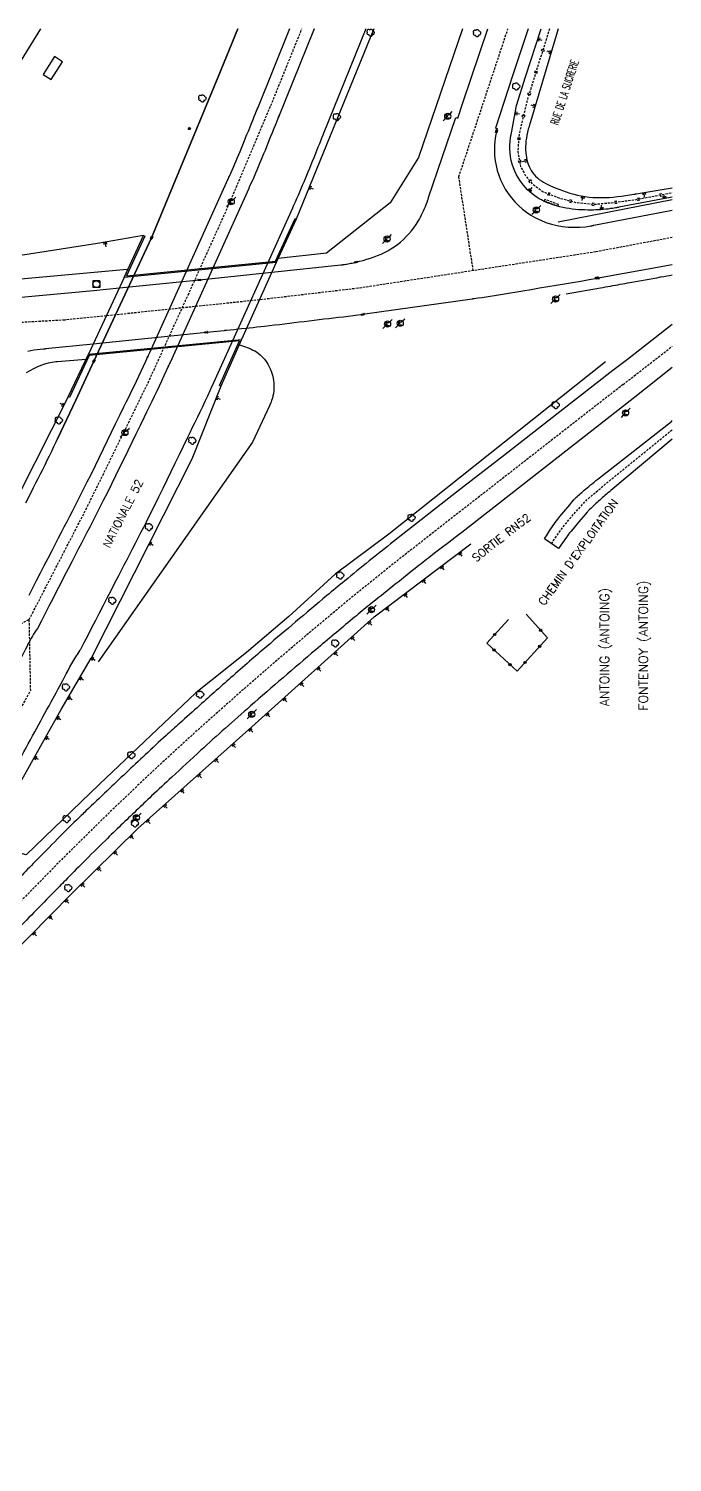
# Model space of a CAD drawing. Header units: millimetres. Extents: x 84999 to 86000, y 139000 to 140000.
# Drawn here: x 85859.3 to 86000, y 139686.5 to 140000 of the extents above; entities that cross this region are included whole.
import ezdxf
from ezdxf.enums import TextEntityAlignment as Align

# ---------------------------------------------------------------- set-up
doc = ezdxf.new("R2010")
doc.units = ezdxf.units.MM
doc.linetypes.add('DASHED', pattern=[0.75, 0.5, -0.25])
doc.layers.get('0').update_dxf_attribs({"linetype": 'CONTINUOUS'})
for name, color, linetype in [('W0001', 6, 'DASHED'), ('W0008', 7, 'CONTINUOUS'), ('W0100', 7, 'CONTINUOUS'), ('W0112', 1, 'DASHED'), ('W0120', 7, 'CONTINUOUS'), ('W0211', 2, 'CONTINUOUS'), ('W0220', 5, 'DASHED'), ('W0300', 7, 'CONTINUOUS'), ('W0322', 7, 'CONTINUOUS'), ('W0400', 7, 'CONTINUOUS'), ('W0420', 7, 'CONTINUOUS'), ('W0471', 7, 'CONTINUOUS'), ('W0851', 7, 'CONTINUOUS'), ('W0980', 7, 'CONTINUOUS'), ('W0989', 7, 'CONTINUOUS')]:
    doc.layers.add(name, color=color, linetype=linetype)
doc.styles.get("Standard").update_dxf_attribs({"font": 'romans.shx', "width": 0.85})

# ---------------------------------------------------------------- blocks, each defined once
blk = doc.blocks.new('t322o')
at = {"color": 0, "linetype": 'Continuous'}
for radius in [0.25, 0.15]:
    blk.add_circle((0, 0), radius, dxfattribs=at)
blk = doc.blocks.new('T471')
for p, q in [((-0.333334, 0.333334), (-0.333334, -0.333334)), ((-0.333334, 0.333334), (0.333334, 0.333334)), ((-0.333334, 0), (0, 0)), ((0.500001, 0.500001), (1.000002, 1.000002)), ((-0.500001, -0.500001), (-1.000002, -1.000002)), ((-0.333334, -0.333334), (0.333334, -0.333334))]:
    blk.add_line(p, q)
blk.add_ellipse((0, 0), major_axis=(0.471405, 0.471405), ratio=1, start_param=5.4977871438, end_param=11.780972451)
blk = doc.blocks.new('T300')
for p, q in [((-0.8, 0.51), (-0.86, 0.34)), ((-0.86, 0.34), (-0.86, 0.17)), ((-0.86, 0.17), (-0.74, 0.06)), ((-0.69, 0.63), (-0.8, 0.51)), ((-0.8, -0.06), (-0.74, 0.06)), ((-0.74, 0.06), (-0.69, 0.11)), ((-0.57, 0.69), (-0.69, 0.63)), ((-0.46, 0.69), (-0.57, 0.69)), ((-0.29, 0.63), (-0.46, 0.69)), ((-0.29, 0.63), (-0.17, 0.74)), ((-0.23, 0.57), (-0.29, 0.63)), ((-0.17, 0.74), (-0.06, 0.8)), ((-0.06, 0.8), (0.06, 0.8)), ((0.06, 0.8), (0.23, 0.74)), ((0.23, 0.74), (0.34, 0.63)), ((0.34, 0.63), (0.4, 0.51)), ((0.46, 0.46), (0.34, 0.46)), ((0.4, 0.51), (0.4, 0.46)), ((0.57, 0.4), (0.46, 0.46)), ((0.57, 0.4), (0.69, 0.29)), ((0.69, 0.29), (0.74, 0.17)), ((0.74, 0.06), (0.69, -0.17)), ((0.74, 0.17), (0.74, 0.06)), ((-0.8, -0.17), (-0.8, -0.06)), ((-0.8, -0.23), (-0.8, -0.17)), ((-0.74, -0.34), (-0.8, -0.23)), ((-0.69, -0.4), (-0.74, -0.34)), ((-0.51, -0.46), (-0.69, -0.4)), ((-0.4, -0.46), (-0.51, -0.46)), ((-0.4, -0.46), (-0.34, -0.46)), ((-0.34, -0.46), (-0.34, -0.4)), ((-0.34, -0.51), (-0.34, -0.46)), ((-0.29, -0.63), (-0.34, -0.51)), ((-0.17, -0.74), (-0.29, -0.63)), ((-0.06, -0.8), (-0.17, -0.74)), ((0.06, -0.8), (-0.06, -0.8)), ((0.17, -0.74), (0.06, -0.8)), ((0.23, -0.69), (0.17, -0.74)), ((0.29, -0.46), (0.23, -0.46)), ((0.29, -0.63), (0.23, -0.69)), ((0.46, -0.4), (0.29, -0.46)), ((0.34, -0.51), (0.29, -0.63)), ((0.34, -0.51), (0.34, -0.46)), ((0.57, -0.34), (0.46, -0.4)), ((0.63, -0.29), (0.57, -0.34)), ((0.69, -0.17), (0.63, -0.29))]:
    blk.add_line(p, q)
blk = doc.blocks.new('T400')
for p, q in [((-0.15, 0.3), (0.15, 0.3)), ((-0.15, -0.25), (-0.15, 0.3)), ((-0.15, 0.15), (0.15, 0.15)), ((-0.15, 0), (0.15, 0)), ((0.15, 0.3), (0.15, -0.25)), ((-0.15, -0.15), (0.15, -0.15)), ((-0.15, -0.25), (-0.15, -0.3)), ((-0.15, -0.3), (0.15, -0.3)), ((0.15, -0.3), (0.15, -0.25))]:
    blk.add_line(p, q)
blk = doc.blocks.new('t211o')
at = {"color": 0, "linetype": 'Continuous'}
for p, q in [((-0.29, 0.5), (-0.29, 0)), ((0, 1), (0, 0)), ((0.29, 0.5), (0.29, 0))]:
    blk.add_line(p, q, dxfattribs=at)
blk = doc.blocks.new('T851')
for p, q in [((-0.25, -0.15), (0, 0.32)), ((0, 0.32), (0.25, -0.15)), ((-0.25, -0.15), (0.25, -0.15))]:
    blk.add_line(p, q)
for major_axis in [(-0.106, 0.106), (-0.0354, 0.0354), (-0.0236, 0.0236)]:
    blk.add_ellipse((0, 0), major_axis=major_axis, ratio=1, start_param=3.926991, end_param=10.210176)
blk = doc.blocks.new('T420')
for p, q in [((0.75, 0.75), (-0.75, 0.75)), ((-0.75, 0.75), (-0.75, -0.75)), ((0.75, 0.75), (0.75, -0.75)), ((0.75, -0.75), (-0.75, -0.75))]:
    blk.add_line(p, q)
blk.add_ellipse((0, 0), major_axis=(-0.53, 0.53), ratio=1, start_param=3.926991, end_param=10.210176)
blk = doc.blocks.new('t220o')
at = {"color": 0, "linetype": 'Continuous'}
for p, q in [((-0.25, 0.25), (0.25, 0.25)), ((-0.25, -0.25), (0.25, -0.25))]:
    blk.add_line(p, q, dxfattribs=at)

msp = doc.modelspace()

# ---------------------------------------------------------------- linework, layer by layer
at = {"layer": 'W0001'}
for points in [[(85859.45, 139870.81), (85872.2, 139895.58), (85885.41, 139922.55), (85894.16, 139941.75), (85903.54, 139962.52), (85912.26, 139983.2), (85919.05, 140000)], [(85956.49, 139947.09), (85953.34, 139967.61), (85964.08, 140000)], [(86000, 139954.34), (85983.27, 139951.19), (85931.3, 139943.22), (85909.75, 139940.69)], [(85909.75, 139940.69), (85876.29, 139937.2)], [(85876.29, 139937.2), (85867.19, 139936.28), (85800.45, 139932.56), (85782.87, 139931.64), (85754.55, 139931.58), (85726.14, 139932.33), (85710.38, 139933.16), (85682.66, 139935.14), (85661.75, 139937.06)]]:
    msp.add_lwpolyline(points, dxfattribs=at)
at = {"layer": 'W0001', "flags": 128}
for points in [[(85989.25, 139922.19), (86000, 139930.57)], [(85989.25, 139922.19), (85950.15, 139891.7), (85939.41, 139883.29), (85929.85, 139875.59), (85919.86, 139867.22), (85912.32, 139860.79), (85904.64, 139854.09), (85895.88, 139846.28), (85886.92, 139838.05), (85877.39, 139829.02), (85866.29, 139818.09), (85855.97, 139807.54), (85845.77, 139797.1), (85836.82, 139787.5), (85828.62, 139777.94), (85818.52, 139766.04), (85806.03, 139758.29), (85810, 139770.87), (85817.46, 139782.91), (85824.67, 139794.53), (85834.75, 139811.26), (85843.38, 139825.99), (85853.63, 139844.14), (85859.76, 139855.3), (85859.45, 139870.81), (85847, 139864.02), (85841.72, 139854.57), (85830.43, 139834.41), (85819.39, 139815.44), (85803.94, 139790.42), (85794.82, 139776.06), (85785, 139761.09), (85773.34, 139753.15), (85773.68, 139766.25), (85779.59, 139778.37), (85794.88, 139811.34), (85806.61, 139836.81), (85817.13, 139860.05), (85825.4, 139877.89), (85827.64, 139882.88)], [(85973.57, 139887.35), (85975.6, 139890.35), (85978.15, 139893.51), (85981.49, 139897.13), (85985.76, 139900.74), (85989.24, 139903.55), (85993.26, 139906.82), (86000, 139912.33)]]:
    msp.add_lwpolyline(points, dxfattribs=at)
at = {"layer": 'W0008'}
for points in [[(85861.91, 140000), (85839.62, 139963.95)], [(85916.36, 140000), (85909.3, 139982.55), (85909.36, 139982.69), (85909.3, 139982.55), (85909.31, 139982.59), (85909.29, 139982.53), (85909.27, 139982.48), (85909.25, 139982.44), (85909.23, 139982.38), (85909.2, 139982.33), (85909.18, 139982.27), (85909.15, 139982.19), (85908.83, 139981.39), (85908.55, 139980.7), (85908.29, 139980.05), (85907.88, 139979.02), (85907.57, 139978.25), (85907.27, 139977.52), (85906.96, 139976.75), (85906.67, 139976.03), (85906.35, 139975.25), (85906.05, 139974.53), (85905.76, 139973.8), (85905.47, 139973.09), (85905.19, 139972.42), (85904.89, 139971.72), (85904.59, 139971.03), (85904.3, 139970.34), (85904.02, 139969.67), (85903.72, 139969), (85903.72, 139969), (85903.42, 139968.31), (85903.05, 139967.5), (85903.09, 139967.59), (85903.09, 139967.58), (85903.06, 139967.52), (85903.01, 139967.41), (85902.95, 139967.25), (85902.91, 139967.2), (85902.89, 139967.14), (85902.87, 139967.09), (85902.84, 139967.03), (85902.84, 139967.03), (85902.86, 139967.08), (85885.7, 139929.08), (85885.59, 139928.83), (85885.52, 139928.67), (85885.52, 139928.69), (85885.5, 139928.66), (85885.38, 139928.38), (85885.38, 139928.38), (85885.42, 139928.47), (85885.26, 139928.11), (85885.23, 139928.05), (85885.31, 139928.23), (85884.86, 139927.23), (85884.36, 139926.16), (85883.85, 139925.06), (85883.33, 139923.97), (85882.8, 139922.86), (85882.27, 139921.75), (85881.73, 139920.64), (85881.19, 139919.52), (85880.58, 139918.28), (85880.06, 139917.22), (85879.17, 139915.38), (85878.25, 139913.48), (85877.37, 139911.66), (85876.49, 139909.84), (85875.6, 139908.02), (85874.72, 139906.22), (85873.84, 139904.41), (85872.95, 139902.61), (85872.06, 139900.83), (85871.17, 139899.05), (85870.59, 139897.91), (85870.01, 139896.77), (85869.42, 139895.61), (85868.82, 139894.45), (85868.23, 139893.31), (85867.63, 139892.14), (85867.03, 139890.98), (85866.42, 139889.81), (85865.8, 139888.61), (85865.2, 139887.44), (85864.35, 139885.83), (85863.51, 139884.17), (85862.66, 139882.53), (85861.82, 139880.91), (85860.98, 139879.28), (85860.14, 139877.64), (85859.32, 139876.03)], [(85921.74, 140000), (85913.92, 139980.67), (85913.98, 139980.81), (85913.91, 139980.67), (85913.94, 139980.72), (85913.91, 139980.66), (85913.89, 139980.61), (85913.88, 139980.55), (85913.89, 139980.59), (85914.02, 139980.92), (85913.8, 139980.38), (85913.78, 139980.33), (85913.45, 139979.53), (85913.17, 139978.81), (85912.92, 139978.2), (85912.54, 139977.23), (85912.2, 139976.41), (85911.9, 139975.66), (85911.58, 139974.86), (85911.3, 139974.16), (85910.98, 139973.36), (85910.67, 139972.62), (85910.37, 139971.89), (85910.08, 139971.19), (85909.79, 139970.48), (85909.48, 139969.78), (85909.19, 139969.06), (85908.89, 139968.38), (85908.59, 139967.69), (85908.59, 139967.69), (85908.28, 139966.98), (85907.98, 139966.3), (85907.61, 139965.47), (85907.66, 139965.56), (85907.62, 139965.52), (85907.61, 139965.47), (85907.54, 139965.31), (85907.45, 139965.12), (85907.48, 139965.19), (85907.46, 139965.14), (85907.44, 139965.08), (85907.44, 139965.08), (85907.41, 139965.03), (85907.43, 139965.08), (85890.24, 139927.02), (85890.12, 139926.77), (85890.05, 139926.61), (85890.06, 139926.62), (85890.04, 139926.56), (85890.04, 139926.56), (85889.91, 139926.3), (85889.95, 139926.39), (85889.84, 139926.14), (85889.82, 139926.08), (85889.9, 139926.27), (85889.39, 139925.16), (85888.88, 139924.05), (85888.36, 139922.94), (85887.84, 139921.83), (85887.3, 139920.7), (85886.76, 139919.58), (85886.22, 139918.47), (85885.67, 139917.34), (85885.1, 139916.17), (85884.55, 139915.03), (85883.66, 139913.19), (85882.73, 139911.3), (85881.86, 139909.48), (85880.98, 139907.66), (85880.09, 139905.84), (85879.2, 139904.02), (85878.31, 139902.2), (85877.42, 139900.39), (85876.52, 139898.59), (85875.62, 139896.8), (85875.04, 139895.64), (85874.45, 139894.5), (85873.86, 139893.33), (85873.26, 139892.17), (85872.66, 139891.02), (85872.05, 139889.84), (85871.46, 139888.69), (85870.84, 139887.52), (85870.23, 139886.31), (85869.62, 139885.14), (85868.79, 139883.53), (85867.94, 139881.89), (85867.09, 139880.25), (85866.26, 139878.62), (85865.43, 139877.02), (85864.58, 139875.34), (85863.76, 139873.75), (85862.91, 139872.11), (85862.09, 139870.52), (85861.24, 139868.86)], [(85905.03, 140000), (85900.73, 139989.44), (85886.19, 139954.27), (85873.55, 139927.28), (85869.61, 139918.77), (85865.6, 139910.3), (85869.61, 139918.77), (85873.55, 139927.28), (85886.19, 139954.27), (85900.73, 139989.44), (85905.03, 140000)], [(85933.03, 140000), (85923.7, 139976.92), (85923.67, 139976.88), (85923.66, 139976.81), (85923.63, 139976.77), (85923.61, 139976.7), (85923.59, 139976.66), (85923.57, 139976.61), (85923.55, 139976.55), (85923.52, 139976.5), (85923.5, 139976.45), (85923.48, 139976.39), (85923.17, 139975.62), (85922.86, 139974.84), (85922.55, 139974.06), (85922.23, 139973.3), (85921.92, 139972.52), (85921.61, 139971.73), (85921.3, 139970.97), (85920.98, 139970.19), (85920.67, 139969.42), (85920.35, 139968.64), (85920.05, 139967.91), (85919.74, 139967.17), (85919.44, 139966.44), (85919.12, 139965.7), (85918.81, 139964.97), (85918.5, 139964.23), (85918.19, 139963.5), (85917.87, 139962.77), (85917.54, 139962.03), (85917.22, 139961.31), (85917.22, 139961.31), (85917.2, 139961.25), (85917.16, 139961.2), (85917.14, 139961.14), (85917.12, 139961.09), (85917.09, 139961.03), (85917.07, 139960.98), (85917.04, 139960.92), (85917.02, 139960.88), (85916.99, 139960.81), (85916.97, 139960.77), (85899.7, 139922.55), (85899.7, 139922.55), (85899.68, 139922.48), (85899.65, 139922.42), (85899.62, 139922.36), (85899.59, 139922.3), (85899.57, 139922.23), (85899.54, 139922.17), (85899.52, 139922.11), (85899.48, 139922.05), (85899.45, 139921.98), (85899.43, 139921.94), (85898.9, 139920.78), (85898.37, 139919.62), (85897.83, 139918.47), (85897.28, 139917.33), (85896.73, 139916.17), (85896.19, 139915.03), (85895.63, 139913.89), (85895.08, 139912.75), (85894.52, 139911.61), (85893.97, 139910.47), (85893.07, 139908.62), (85892.18, 139906.78), (85891.29, 139904.94), (85890.4, 139903.09), (85889.5, 139901.27), (85888.61, 139899.42), (85887.7, 139897.58), (85886.8, 139895.75), (85885.89, 139893.92), (85884.97, 139892.09), (85884.38, 139890.91), (85883.77, 139889.73), (85883.17, 139888.56), (85882.57, 139887.39), (85881.96, 139886.2), (85881.35, 139885.03), (85880.75, 139883.86), (85880.14, 139882.69), (85879.53, 139881.52), (85878.92, 139880.34), (85878.08, 139878.72), (85877.24, 139877.09), (85876.41, 139875.47), (85875.57, 139873.84), (85874.73, 139872.22), (85873.9, 139870.59), (85873.06, 139868.97), (85872.23, 139867.33), (85871.39, 139865.7), (85870.56, 139864.08)], [(85912.48, 139946.73), (85927.53, 139948.34), (85927.59, 139948.36), (85927.63, 139948.36), (85927.69, 139948.36), (85927.74, 139948.38), (85927.79, 139948.38), (85927.84, 139948.39), (85927.89, 139948.39), (85927.95, 139948.39), (85928, 139948.41), (85928.05, 139948.41), (85928.33, 139948.44), (85928.61, 139948.48), (85928.89, 139948.53), (85929.17, 139948.58), (85929.45, 139948.62), (85929.73, 139948.69), (85930.01, 139948.75), (85930.29, 139948.81), (85930.57, 139948.88), (85930.84, 139948.94), (85930.84, 139948.94), (85931.64, 139949.14), (85932.45, 139949.34), (85933.23, 139949.58), (85934.02, 139949.81), (85934.8, 139950.08), (85935.57, 139950.38), (85936.33, 139950.69), (85937.07, 139951.03), (85937.8, 139951.41), (85938.51, 139951.83), (85939.22, 139952.28), (85939.91, 139952.8), (85940.58, 139953.33), (85941.22, 139953.91), (85941.84, 139954.52), (85942.42, 139955.14), (85942.98, 139955.81), (85943.5, 139956.48), (85943.99, 139957.2), (85944.45, 139957.92), (85944.72, 139958.36), (85944.96, 139958.81), (85945.2, 139959.27), (85945.42, 139959.72), (85945.64, 139960.17), (85945.84, 139960.64), (85946.04, 139961.11), (85946.23, 139961.58), (85946.41, 139962.06), (85946.58, 139962.55), (85946.59, 139962.59), (85946.61, 139962.64), (85946.62, 139962.69), (85946.64, 139962.75), (85946.66, 139962.8), (85946.68, 139962.84), (85946.7, 139962.89), (85946.71, 139962.94), (85946.73, 139963), (85946.74, 139963.05), (85946.74, 139963.05), (85952.66, 139980.55), (85953.12, 139980.41), (85954.32, 139984), (85959.65, 140000)], [(85968.5, 140000), (85965.1, 139989.72), (85961.35, 139978.27), (85961.71, 139978.14), (85961.63, 139977.81), (85961.63, 139977.81), (85961.62, 139977.8), (85961.62, 139977.77), (85961.62, 139977.73), (85961.61, 139977.7), (85961.6, 139977.69), (85961.59, 139977.66), (85961.59, 139977.62), (85961.58, 139977.61), (85961.58, 139977.58), (85961.57, 139977.55), (85961.35, 139976.5), (85961.21, 139975.44), (85961.13, 139974.36), (85961.12, 139973.28), (85961.17, 139972.2), (85961.3, 139971.11), (85961.48, 139970.05), (85961.74, 139968.98), (85962.06, 139967.95), (85962.45, 139966.94), (85962.94, 139965.89), (85963.5, 139964.89), (85964.12, 139963.92), (85964.82, 139963), (85965.57, 139962.12), (85966.38, 139961.31), (85967.23, 139960.55), (85968.15, 139959.84), (85969.1, 139959.2), (85970.1, 139958.62), (85971.23, 139958.09), (85972.38, 139957.64), (85973.58, 139957.27), (85974.8, 139956.97), (85976.03, 139956.77), (85977.27, 139956.62), (85978.52, 139956.58), (85979.77, 139956.61), (85981, 139956.7), (85982.22, 139956.89), (85982.22, 139956.89), (85982.28, 139956.89), (85982.34, 139956.91), (85982.41, 139956.92), (85982.47, 139956.94), (85982.53, 139956.94), (85982.59, 139956.95), (85982.66, 139956.97), (85982.72, 139956.98), (85982.78, 139957), (85982.84, 139957), (86000, 139960.28)], [(85975.07, 139957.79), (86000, 139962.67)], [(86000, 139948.39), (85984.23, 139945.5), (85984.16, 139945.48), (85984.11, 139945.47), (85984.05, 139945.47), (85983.99, 139945.45), (85983.94, 139945.44), (85983.88, 139945.44), (85983.82, 139945.42), (85983.76, 139945.41), (85983.7, 139945.39), (85983.65, 139945.39), (85981.84, 139945.06), (85980.03, 139944.73), (85978.22, 139944.42), (85976.41, 139944.12), (85974.6, 139943.81), (85972.79, 139943.52), (85970.98, 139943.22), (85969.16, 139942.92), (85967.36, 139942.62), (85965.55, 139942.33), (85965.55, 139942.33), (85964.66, 139942.17), (85963.77, 139942.03), (85962.88, 139941.89), (85961.99, 139941.73), (85961.1, 139941.59), (85960.22, 139941.45), (85959.33, 139941.31), (85958.44, 139941.17), (85957.55, 139941.05), (85956.66, 139940.92), (85956.62, 139940.91), (85956.58, 139940.91), (85956.53, 139940.91), (85956.49, 139940.89), (85956.45, 139940.89), (85956.41, 139940.89), (85956.37, 139940.88), (85956.33, 139940.88), (85956.29, 139940.86), (85956.25, 139940.86), (85932.8, 139937.56), (85932.75, 139937.56), (85932.7, 139937.55), (85932.66, 139937.55), (85932.62, 139937.53), (85932.57, 139937.53), (85932.52, 139937.53), (85932.48, 139937.52), (85932.44, 139937.52), (85932.39, 139937.5), (85932.34, 139937.5), (85931.28, 139937.36), (85930.23, 139937.2), (85929.16, 139937.08), (85928.1, 139936.94), (85927.04, 139936.81), (85925.98, 139936.69), (85924.91, 139936.56), (85923.85, 139936.44), (85922.79, 139936.31), (85921.73, 139936.19), (85920.64, 139936.06), (85919.55, 139935.92), (85918.47, 139935.8), (85917.38, 139935.66), (85916.3, 139935.53), (85915.21, 139935.41), (85914.12, 139935.27), (85913.04, 139935.14), (85911.95, 139935.02), (85910.87, 139934.89), (85910.03, 139934.8), (85909.2, 139934.7), (85908.37, 139934.61), (85907.53, 139934.52), (85906.95, 139934.45), (85906.95, 139934.45)], [(85879.14, 139943.31), (85896.62, 139945.05), (85912.48, 139946.73)], [(85850.46, 139940.61), (85873.49, 139942.75), (85879.14, 139943.31)], [(86000, 139935.31), (85990.24, 139927.66), (85987.03, 139925.26)], [(85906.95, 139934.45), (85905.87, 139934.34), (85905.03, 139934.27), (85904.2, 139934.17), (85903.37, 139934.09), (85902.53, 139934), (85902.48, 139934), (85902.44, 139934), (85902.4, 139933.98), (85902.35, 139933.98), (85902.3, 139933.98), (85902.26, 139933.98), (85902.22, 139933.97), (85902.17, 139933.97), (85902.12, 139933.97), (85902.08, 139933.95), (85902.08, 139933.95), (85898.16, 139933.58), (85873.41, 139931.03)], [(85873.41, 139931.03), (85862.98, 139929.97), (85862.94, 139929.95), (85862.89, 139929.95), (85862.84, 139929.95), (85862.8, 139929.94), (85862.76, 139929.94), (85862.71, 139929.94), (85862.67, 139929.92), (85862.62, 139929.92), (85862.58, 139929.92), (85862.53, 139929.92), (85861.85, 139929.84), (85861.16, 139929.77), (85860.48, 139929.67), (85859.8, 139929.56), (85859.12, 139929.44)], [(86000, 139925.89), (85991.48, 139919.12)], [(85865.6, 139910.3), (85865.57, 139910.22), (85865.53, 139910.14), (85865.5, 139910.06), (85865.46, 139910), (85865.43, 139909.92), (85865.39, 139909.84), (85865.36, 139909.77), (85865.32, 139909.69), (85865.29, 139909.62), (85865.25, 139909.55), (85864.77, 139908.55), (85864.29, 139907.55), (85863.8, 139906.55), (85863.32, 139905.55), (85862.83, 139904.55), (85862.34, 139903.56), (85861.84, 139902.56), (85861.34, 139901.58), (85860.84, 139900.59), (85860.33, 139899.59), (85859.48, 139897.94), (85858.62, 139896.27)]]:
    msp.add_lwpolyline(points, dxfattribs=at)
for points in [[(85976.82, 139942.05), (85984.31, 139943.34, 0.000499), (85988.63, 139944.11, 0.001028), (85990.73, 139944.48, 0.000004), (85997.43, 139945.7, 0.000175), (85997.57, 139945.73, 0.000308), (86000, 139946.17)], [(86000, 139910.21), (85986.54, 139899, 0.00954), (85984.14, 139896.92, 0.009942), (85981.92, 139894.84, 0.022403), (85981.38, 139894.27, 0.003174), (85977.8, 139890.03, 0.017918), (85976.86, 139888.82), (85975.1, 139886.29), (85972.03, 139888.41, -0.011293), (85973.88, 139891.25, -0.020263), (85975.01, 139892.77, -0.004081), (85978.45, 139896.95, -0.031929), (85978.93, 139897.45, -0.011937), (85981, 139899.27, -0.008248), (85984.09, 139901.78), (85999.79, 139914.11), (86000, 139914.28)]]:
    msp.add_lwpolyline(points, format="xyb", dxfattribs=at)
at = {"layer": 'W0008', "flags": 128}
for points in [[(85987.03, 139925.26), (85975.44, 139916.19), (85963.38, 139906.83), (85952.86, 139898.68), (85939.09, 139887.85, 0.002676), (85933.75, 139883.6, 0.00264), (85928.39, 139879.25, 0.002383), (85924.49, 139876.02, 0.001349), (85917.65, 139870.26, 0.001019), (85911.36, 139864.91, 0.001969), (85908.11, 139862.11, 0.002266), (85904, 139858.51, 0.001263), (85896.66, 139852, 0.000974), (85892.3, 139848.09, 0.001447), (85889.37, 139845.45, 0.003652), (85884.79, 139841.21, 0.001985), (85876.45, 139833.34, 0.001137), (85871.84, 139828.93, 0.002478), (85869.74, 139826.89, 0.003076), (85865.64, 139822.82, 0.00255), (85860.74, 139817.86, 0.000618), (85857.45, 139814.48, -0.000746)], [(85991.48, 139919.12), (85953.97, 139889.83, 0.001813), (85947.2, 139884.63, 0.003608), (85943.83, 139881.98, 0.000085), (85933.84, 139874.01, 0.002087), (85933.44, 139873.68, 0.003567), (85930.11, 139870.94, 0.001464), (85922.07, 139864.17, 0.004194), (85907.8, 139851.89, 0.005393), (85896.9, 139842.14, 0.001786), (85890.61, 139836.34, 0.002527), (85886.2, 139832.21, 0.001767), (85879.49, 139825.82, 0.003439), (85876.09, 139822.5, 0.001784), (85871.17, 139817.62, 0.002275), (85867.35, 139813.76, 0.00029), (85866.02, 139812.4, -0.000044), (85857.15, 139803.34, -0.000485)], [(85861.24, 139868.86, 0.040044), (85859.17, 139865.39, -0.002804), (85854.49, 139856.55, -0.00269)], [(85856.86, 139839.28, 0.000567), (85860.65, 139846.22, 0.000601), (85864.21, 139852.77, 0.000453), (85867.12, 139858.17, -0.023039), (85870.56, 139864.08, 0.000599)], [(85828.12, 139790.2, 0.000023), (85835.45, 139802.2, 0.003887)], [(85853.85, 139810.78, 0.000083), (85847.82, 139804.63, 0.002978)]]:
    msp.add_lwpolyline(points, format="xyb", dxfattribs=at)
at = {"layer": 'W0100'}
msp.add_lwpolyline([(85866.7, 139992.78), (85864.94, 139993.91), (85862.48, 139990), (85864.25, 139988.89), (85866.7, 139992.78)], dxfattribs=at)
at = {"layer": 'W0112'}
msp.add_lwpolyline([(85975.04, 139961.19), (85975.16, 139961.52), (85972.15, 139962.66), (85972.02, 139962.33), (85975.04, 139961.19)], dxfattribs=at)
at = {"layer": 'W0120'}
for points in [[(85880.22, 139945.61), (85880.22, 139945.61), (85884.41, 139954.75), (85884.68, 139954.62), (85880.71, 139945.97), (85913.24, 139949.16), (85917.53, 139958.47), (85917.8, 139958.34)], [(85917.8, 139958.34), (85913.44, 139948.88), (85880.22, 139945.61)], [(85913.44, 139948.88), (85905.87, 139932.06)], [(85880.22, 139945.61), (85872.37, 139928.81)], [(85867.94, 139919.5), (85872.37, 139928.81), (85905.87, 139932.06), (85901.33, 139921.83), (85901.05, 139921.94), (85905.39, 139931.72), (85872.56, 139928.53), (85868.21, 139919.38), (85867.94, 139919.5), (85872.37, 139928.81), (85905.87, 139932.06), (85901.33, 139921.83), (85901.05, 139921.94), (85905.39, 139931.72), (85872.56, 139928.53), (85868.21, 139919.38)]]:
    msp.add_lwpolyline(points, dxfattribs=at)
at = {"layer": 'W0211'}
for points in [[(85954.16, 140000), (85944.52, 139971.86), (85938.32, 139961.95), (85924.45, 139950.94), (85913.84, 139949.73)], [(86000, 139963.16), (85988.31, 139960.94), (85988.23, 139960.92), (85988.16, 139960.91), (85988.08, 139960.89), (85988, 139960.89), (85987.93, 139960.88), (85987.85, 139960.86), (85987.77, 139960.84), (85987.7, 139960.83), (85987.62, 139960.81), (85987.55, 139960.8), (85987.02, 139960.7), (85986.5, 139960.64), (85985.97, 139960.56), (85985.45, 139960.52), (85984.91, 139960.45), (85984.38, 139960.42), (85983.85, 139960.39), (85983.32, 139960.36), (85982.79, 139960.34), (85982.26, 139960.34), (85982.26, 139960.34), (85981.57, 139960.34), (85980.88, 139960.36), (85980.19, 139960.38), (85979.5, 139960.42), (85978.81, 139960.48), (85978.12, 139960.55), (85977.45, 139960.64), (85976.77, 139960.77), (85976.09, 139960.89), (85975.41, 139961.05), (85975.41, 139961.05), (85974.89, 139961.19), (85974.38, 139961.33), (85973.86, 139961.5), (85973.36, 139961.67), (85972.86, 139961.86), (85972.36, 139962.08), (85971.88, 139962.31), (85971.4, 139962.55), (85970.93, 139962.81), (85970.48, 139963.09), (85969.92, 139963.48), (85969.38, 139963.89), (85968.87, 139964.33), (85968.37, 139964.78), (85967.9, 139965.28), (85967.45, 139965.8), (85967.03, 139966.33), (85966.64, 139966.89), (85966.28, 139967.47), (85965.95, 139968.06), (85965.59, 139968.81), (85965.28, 139969.59), (85965.02, 139970.39), (85964.8, 139971.2), (85964.64, 139972.03), (85964.53, 139972.86), (85964.48, 139973.69), (85964.48, 139974.53), (85964.53, 139975.34), (85964.63, 139976.17), (85964.65, 139976.23), (85964.66, 139976.3), (85964.66, 139976.36), (85964.68, 139976.42), (85964.69, 139976.48), (85964.7, 139976.55), (85964.71, 139976.61), (85964.73, 139976.67), (85964.74, 139976.73), (85964.75, 139976.8), (85965.94, 139983.23), (85967.88, 139989.45), (85971.34, 140000)], [(85975.05, 140000), (85968.99, 139979.66), (85968.98, 139979.62), (85968.97, 139979.58), (85968.95, 139979.55), (85968.95, 139979.5), (85968.93, 139979.47), (85968.92, 139979.42), (85968.91, 139979.38), (85968.9, 139979.34), (85968.88, 139979.3), (85968.87, 139979.27), (85968.69, 139978.64), (85968.52, 139978), (85968.37, 139977.38), (85968.23, 139976.73), (85968.11, 139976.09), (85968.02, 139975.44), (85967.95, 139974.8), (85967.92, 139974.14), (85967.93, 139973.48), (85967.97, 139972.83), (85967.97, 139972.83), (85968.03, 139972.33), (85968.12, 139971.81), (85968.23, 139971.31), (85968.36, 139970.83), (85968.52, 139970.34), (85968.72, 139969.88), (85968.93, 139969.42), (85969.17, 139968.98), (85969.45, 139968.56), (85969.75, 139968.17), (85970.11, 139967.77), (85970.5, 139967.39), (85970.92, 139967.05), (85971.38, 139966.73), (85971.84, 139966.44), (85972.32, 139966.16), (85972.82, 139965.89), (85973.34, 139965.66), (85973.85, 139965.42), (85974.38, 139965.2), (85974.38, 139965.2), (85975.18, 139964.88), (85975.99, 139964.58), (85976.81, 139964.3), (85977.63, 139964.05), (85978.45, 139963.81), (85979.27, 139963.61), (85980.1, 139963.44), (85980.94, 139963.3), (85981.77, 139963.19), (85982.61, 139963.11), (85982.61, 139963.11), (85983.5, 139963.06), (85984.4, 139963.05), (85985.3, 139963.06), (85986.2, 139963.11), (85987.1, 139963.19), (85988.01, 139963.27), (85988.91, 139963.38), (85989.8, 139963.52), (85990.7, 139963.64), (85991.59, 139963.8), (85991.65, 139963.8), (85991.7, 139963.81), (85991.75, 139963.81), (85991.8, 139963.83), (85991.85, 139963.84), (85991.91, 139963.84), (85991.95, 139963.86), (85992.01, 139963.86), (85992.05, 139963.88), (85992.11, 139963.88), (85992.11, 139963.88), (86000, 139965.23)], [(85884.41, 139954.75), (85874.36, 139953.02), (85843.91, 139948.28)], [(85851.89, 139944.75), (85880.82, 139947.42)], [(85905.41, 139930.86), (85905.84, 139930.72), (85906.27, 139930.58), (85906.69, 139930.42), (85907.11, 139930.27), (85907.53, 139930.11), (85907.94, 139929.92), (85908.34, 139929.73), (85908.72, 139929.52), (85909.09, 139929.3), (85909.45, 139929.05), (85909.95, 139928.64), (85910.41, 139928.2), (85910.83, 139927.72), (85911.21, 139927.2), (85911.56, 139926.66), (85911.88, 139926.08), (85912.16, 139925.47), (85912.39, 139924.86), (85912.58, 139924.22), (85912.73, 139923.58), (85912.73, 139923.58), (85912.83, 139923.03), (85912.89, 139922.47), (85912.92, 139921.91), (85912.91, 139921.34), (85912.88, 139920.8), (85912.81, 139920.25), (85912.71, 139919.7), (85912.58, 139919.17), (85912.41, 139918.66), (85912.22, 139918.14), (85912.22, 139918.14), (85912.19, 139918.08), (85912.16, 139918.02), (85912.13, 139917.95), (85912.11, 139917.89), (85912.08, 139917.83), (85912.05, 139917.77), (85912.02, 139917.7), (85911.99, 139917.64), (85911.96, 139917.58), (85911.94, 139917.52), (85911.94, 139917.52), (85908.27, 139909.58), (85874.54, 139861.56)], [(85871.81, 139927.66), (85865.63, 139927.16), (85865.59, 139927.16), (85865.56, 139927.16), (85865.52, 139927.16), (85865.49, 139927.16), (85865.46, 139927.14), (85865.42, 139927.14), (85865.39, 139927.14), (85865.36, 139927.14), (85865.32, 139927.14), (85865.29, 139927.14), (85865.29, 139927.14), (85864.43, 139927.02), (85863.59, 139926.84), (85862.76, 139926.61), (85861.94, 139926.33), (85861.12, 139925.98), (85860.34, 139925.61), (85859.56, 139925.19), (85858.8, 139924.73)], [(85867.94, 139919.5), (85845.95, 139876.05)], [(85901.33, 139921.83), (85894.96, 139905.89), (85872.96, 139862.36)]]:
    msp.add_lwpolyline(points, dxfattribs=at)
at = {"layer": 'W0211', "flags": 128}
for points in [[(85934.78, 140000), (85917.79, 139958.32)], [(85985.39, 139927.15), (85938.07, 139889.43), (85926.32, 139880.72), (85916.19, 139871.42), (85906.9, 139863.57), (85895.84, 139854.77), (85874.82, 139834.78), (85858.8, 139819.37), (85849.96, 139821.81), (85851.34, 139824.25), (85859.94, 139839.5), (85866.41, 139851.09), (85872.96, 139862.36)]]:
    msp.add_lwpolyline(points, dxfattribs=at)
msp.add_lwpolyline([(85765.48, 139686.49), (85766.75, 139687.22), (85779.93, 139705.94), (85796.45, 139727.58, 0.002374), (85801.03, 139733.64, -0.002317), (85805.72, 139739.84, -0.004597), (85809.62, 139744.85, -0.004321), (85813.86, 139750.11, -0.001336), (85815.99, 139752.69, -0.000434), (85822.57, 139760.59, -0.001273), (85829.48, 139768.86, -0.002498), (85833.04, 139773.04, -0.013763), (85834.46, 139774.59, 0.002858), (85841.42, 139781.94, 0.009871), (85844.67, 139785.55, 0.005464), (85850.35, 139792.24), (85868.64, 139810.73), (85883.16, 139825.12), (85908.1, 139847.32), (85934.81, 139871.37), (85955.94, 139887.31)], format="xyb", dxfattribs=at)
at = {"layer": 'W0220', "flags": 128}
msp.add_lwpolyline([(85973.17, 140000), (85968.42, 139984.85), (85967.39, 139980.66), (85966.5, 139976.81), (85966.22, 139973.09), (85966.84, 139969.86), (85967.94, 139967.79), (85969.39, 139966.07), (85971.79, 139964.35), (85975.44, 139962.91), (85978.95, 139962.01), (85982.81, 139961.6), (85986.66, 139961.95), (85991.68, 139962.57), (86000, 139964.15)], dxfattribs=at)
at = {"layer": 'W0322', "flags": 128}
msp.add_lwpolyline([(85968.03, 139871.93), (85972.73, 139866.82), (85966.08, 139859.47), (85959.43, 139865.62), (85964.21, 139870.78)], dxfattribs=at)

# ---------------------------------------------------------------- block references
at = {"layer": 'W0211'}
for p, rotation in [((85970.59, 139997.71), 251.8532101539338), ((85973.5, 139994.79), 68.64198676581057), ((85965.61, 139981.48), 260.2221160876217), ((85970, 139983.05), 72.12902780435162), ((85968.25, 139971.21), 104.097730494216), ((85920.62, 139965.28), 250), ((85968.69, 139964.49), 323.1118977038154), ((85980.53, 139963.37), 168.3707684560143), ((85993.83, 139964.17), 186.6886361038247), ((85998.29, 139962.83), 10.84343875878757), ((85984.52, 139960.43), 2.514906511927738), ((85876.05, 139953.31), 189.91987239023), ((85900.31, 139919.28), 250.1825491415028), ((85866.99, 139917.64), 61.15352354619886), ((85885.68, 139887.53), 237.520994152051), ((85953.49, 139885.47), 217.0423061773851), ((85949.5, 139882.46), 217.0423061780548), ((85945.51, 139879.45), 217.0423061776111), ((85941.52, 139876.43), 217.0423061776111), ((85937.53, 139873.42), 217.0423061778371), ((85933.62, 139870.3), 222.0072416091375), ((85929.91, 139866.96), 222.0072416088065), ((85872.96, 139862.36), 239.8092460315105), ((85926.19, 139863.61), 222.0072416092196), ((85922.48, 139860.27), 222.0072416088065), ((85870.45, 139858.04), 239.8092460315077), ((85918.76, 139856.92), 222.0072416092196), ((85867.93, 139853.72), 239.8092460314608), ((85915.05, 139853.57), 222.0072416088886), ((85911.33, 139850.23), 222.0072416093017), ((85865.45, 139849.38), 240.8732994304658), ((85907.62, 139846.88), 221.6603492549971), ((85863.02, 139845.01), 240.873299430452), ((85903.88, 139843.56), 221.6603492545819), ((85860.58, 139840.64), 240.8732994304549), ((85900.14, 139840.24), 221.6603492553207), ((85896.41, 139836.91), 221.6603492553207), ((85892.67, 139833.59), 221.6603492549055), ((85888.94, 139830.27), 221.6603492545819), ((85885.2, 139826.94), 221.6603492553207), ((85881.55, 139823.53), 224.7525437355218), ((85878, 139820.01), 224.7525437363317), ((85874.45, 139816.49), 224.7525437359641), ((85870.9, 139812.97), 224.7525437359844), ((85867.36, 139809.44), 225.3050714371473), ((85863.84, 139805.88), 225.3050714375634), ((85860.33, 139802.33), 225.3050714375885)]:
    msp.add_blockref('t211o', p, dxfattribs=dict(at, rotation=rotation))
at = {"layer": 'W0220'}
for p, rotation in [((85971.68, 139995.23), 252.5939709755691), ((85970.18, 139990.46), 252.5939709755691), ((85968.68, 139985.69), 252.5939709755691), ((85967.44, 139980.85), 256.1808224711714), ((85966.43, 139975.96), 265.7621069336913), ((85966.62, 139971), 280.8436952180292), ((85968.9, 139966.65), 310.0392294664591), ((85972.99, 139963.88), 338.3914445858128), ((85992.6, 139962.74), 10.77014842527539), ((85997.52, 139963.68), 10.77014842527539), ((85977.73, 139962.32), 345.7039963099287), ((85982.67, 139961.62), 353.8865516478522), ((85987.65, 139962.07), 7.02623577502655)]:
    msp.add_blockref('t220o', p, dxfattribs=dict(at, rotation=rotation))
at = {"layer": 'W0300'}
for p in [(85934.1, 139999.1), (85957.35, 139999), (85965.91, 139987.34), (85897.32, 139984.72), (85926.71, 139980.64), (85974.56, 139917.67), (85865.94, 139914.31), (85895.12, 139909.88), (85885.65, 139891), (85943.02, 139893.02), (85927.44, 139880.39), (85877.64, 139874.89), (85926.37, 139865.56), (85867.5, 139855.96), (85896.83, 139854.36), (85881.81, 139841.11), (85867.65, 139827.15), (85882.59, 139826.19), (85868, 139812.06)]:
    msp.add_blockref('T300', p, dxfattribs=at)
at = {"layer": 'W0322'}
for p, rotation in [((85971.25, 139868.43), 312.6048167465304), ((85961.19, 139867.52), 47.16815168196558), ((85961.01, 139864.16), 137.2237371712113), ((85971.01, 139864.92), 227.8517235216015), ((85964.5, 139860.93), 137.2237371712113), ((85967.82, 139861.4), 227.8517235216015)]:
    msp.add_blockref('t322o', p, dxfattribs=dict(at, rotation=rotation))
at = {"layer": 'W0400'}
for p, rotation in [((85961.57, 139977.56), 161.6647156720964), ((85886.19, 139954.27), 335.6844808301061), ((85930.84, 139948.94), 284.8938907578942), ((85896.62, 139945.05), 275.9449820683114), ((85983.5, 139945.57), 99.81307206594461), ((85983.7, 139945.39), 98.71634763262048), ((85932.34, 139937.5), 98.71634763257549), ((85898.16, 139933.58), 95.94498206845063), ((85873.56, 139927.29), 333.9015056800154)]:
    msp.add_blockref('T400', p, dxfattribs=dict(at, rotation=rotation))
at = {"layer": 'W0420'}
msp.add_blockref('T420', (85874.11, 139944.12), dxfattribs=at)
at = {"layer": 'W0471'}
for p in [(85950.91, 139980.86), (85903.58, 139962.14), (85970.27, 139960.33), (85937.65, 139954), (85974.48, 139940.88), (85937.75, 139935.41), (85940.52, 139935.58), (85989.79, 139915.99), (85880.35, 139911.67), (85934.25, 139872.95), (85908.09, 139850.09), (85882.87, 139827.44)]:
    msp.add_blockref('T471', p, dxfattribs=at)
at = {"layer": 'W0851'}
msp.add_blockref('T851', (85894.42, 139978.16), dxfattribs=at)

# ---------------------------------------------------------------- texts
at = {"layer": 'W0980'}
for s, p in [('FONTENOY (ANTOING)', (85993.79, 139865.11)), ('ANTOING (ANTOING)', (85985.32, 139864.77))]:
    msp.add_text(s, height=2, rotation=90, dxfattribs=at).set_placement(p, align=Align.MIDDLE)
at = {"layer": 'W0989', "width": 0.5}
msp.add_text('RUE DE LA SUCRERIE', height=1.75, rotation=72, dxfattribs=at).set_placement((85976.46, 139986.08), align=Align.MIDDLE)
at = {"layer": 'W0989'}
for s, rotation, p in [('NATIONALE 52', 63, (85879.92, 139893.99)), ("CHEMIN D'EXPLOITATION", 54.225, (85979.43, 139885.5)), ('SORTIE RN52', 37.982, (85962.62, 139888.7)), ('SORTIE RN52', 37.982, (85962.62, 139888.7))]:
    msp.add_text(s, height=1.75, rotation=rotation, dxfattribs=at).set_placement(p, align=Align.MIDDLE)

doc.saveas('drawing.dxf')
